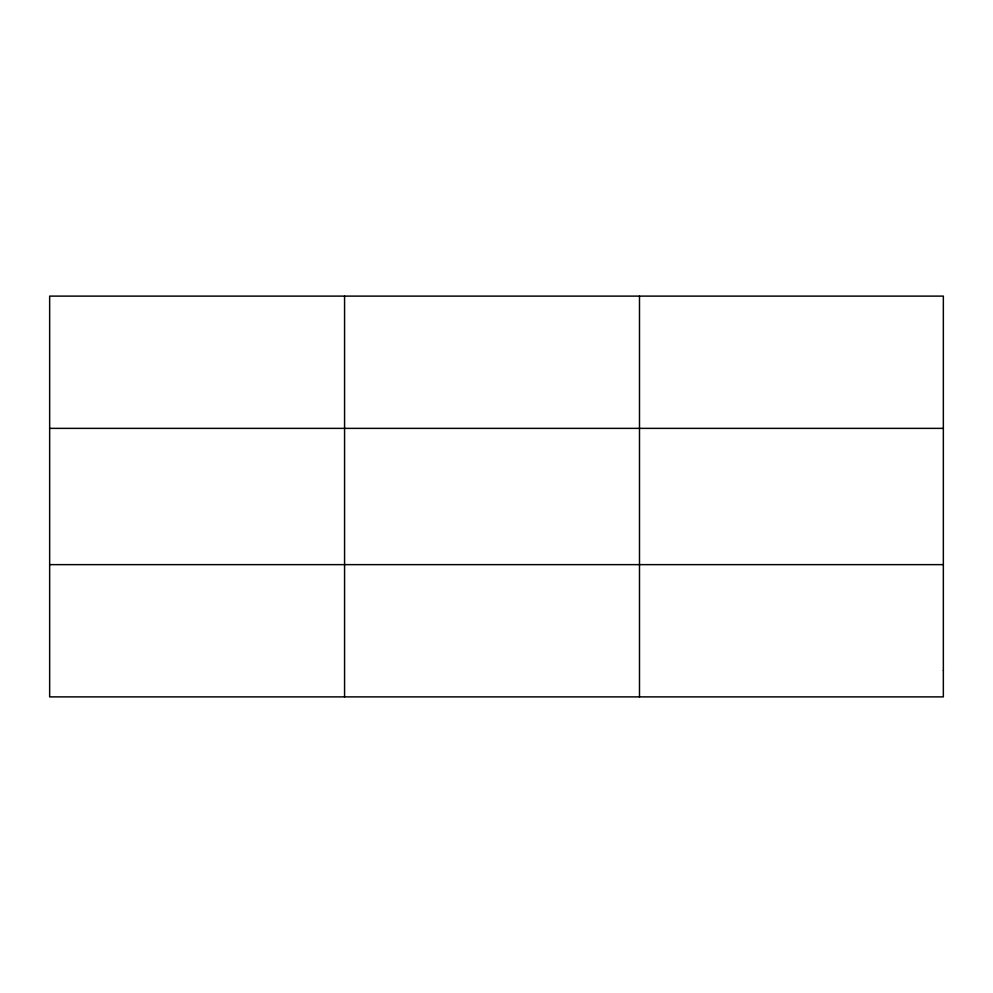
<?xml version="1.0" encoding="UTF-8"?>
<svg xmlns="http://www.w3.org/2000/svg" width="993" height="993" viewBox="0 0 993 993"><rect width="100%" height="100%" fill="white"/><g stroke="black" fill="none" stroke-linecap="round" stroke-linejoin="round"><path stroke-width="1.49" d="M344.571 696.887L344.571 296.113M639.492 696.887L639.492 296.113M49.65 428.368L943.35 428.368M49.65 564.632L943.35 564.632M943.35 670.436L943.35 696.887L49.65 696.887L49.65 296.113L943.35 296.113L943.35 670.436"/></g></svg>
